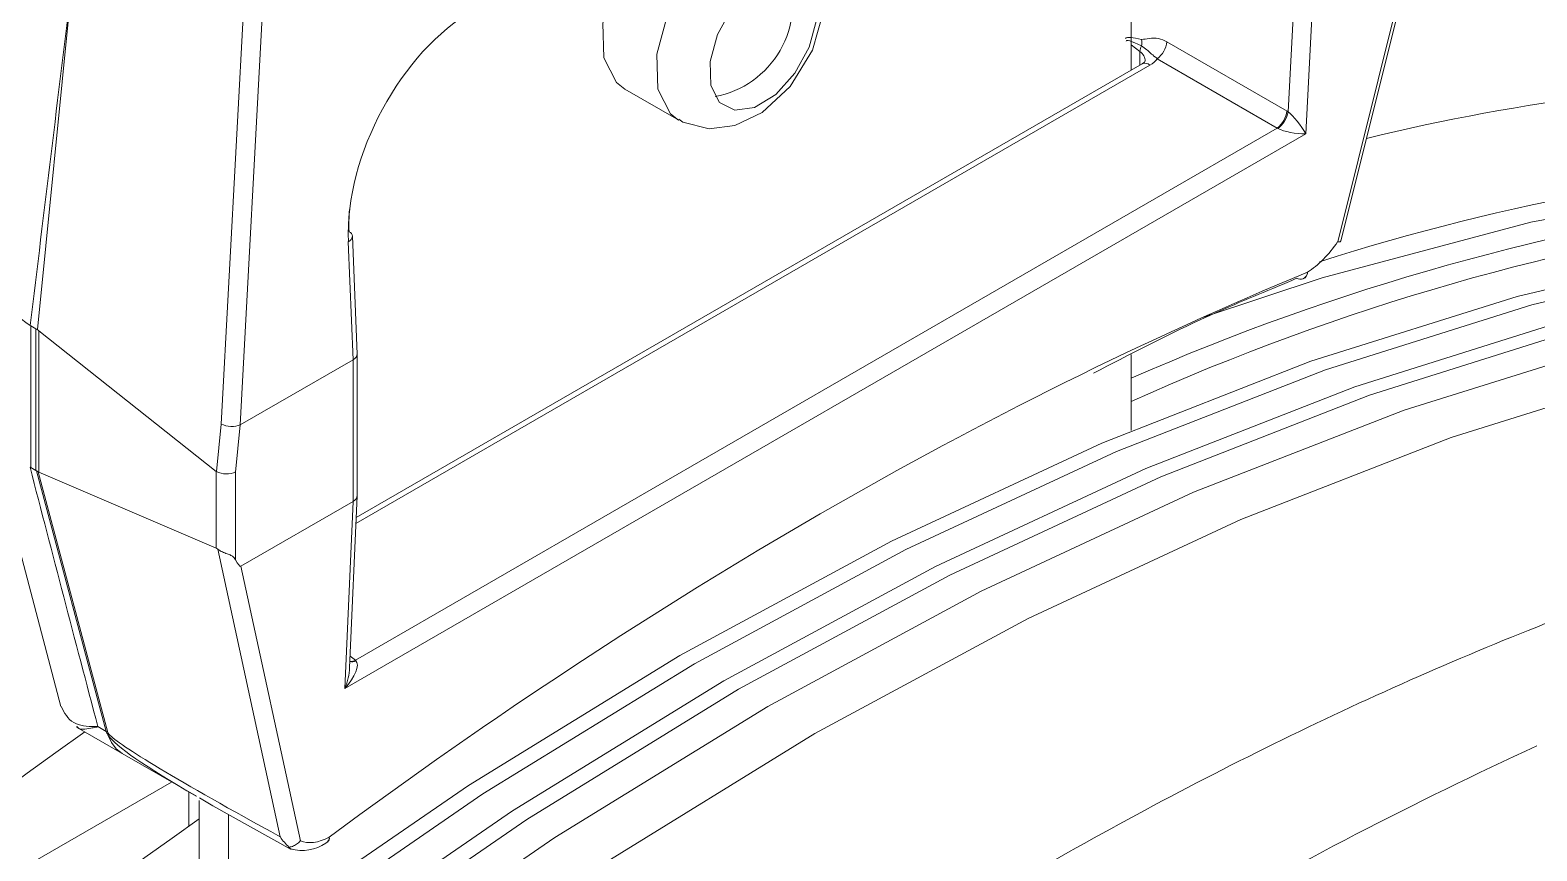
# Model space of a CAD drawing. Extents: x 11 to 120, y 2 to 94.
# Drawn here: x 21.788 to 22.874, y 76.931 to 77.523 of the extents above; entities that cross this region are included whole.
import ezdxf

# ---------------------------------------------------------------- set-up
doc = ezdxf.new("R2010")
doc.units = 0
doc.header["$MEASUREMENT"] = 0
doc.linetypes.add('SLD-Solid', pattern=[0])
doc.layers.add('OBJECT', color=7, linetype='CONTINUOUS')

msp = doc.modelspace()

# ---------------------------------------------------------------- linework, layer by layer
at = {"layer": 'OBJECT', "color": 7, "linetype": 'SLD-Solid', "lineweight": 15}
for p, q in [((22.5817, 77.4938), (22.5817, 77.7212)), ((22.7328, 77.3707), (22.8019, 77.6469)), ((22.7956, 77.6304), (22.7306, 77.3702)), ((21.9259, 77.2388), (21.9453, 77.6013)), ((21.959, 77.6009), (21.9396, 77.2382)), ((22.7012, 77.5835), (22.6949, 77.4639)), ((22.7076, 77.448), (22.7147, 77.5836)), ((21.8183, 77.557), (21.7933, 77.3069)), ((22.5817, 77.5122), (22.5881, 77.5074)), ((22.6941, 77.4644), (22.6075, 77.5143)), ((22.5881, 77.5074), (22.5881, 77.4975)), ((22.6005, 77.5021), (22.687, 77.4522)), ((22.5952, 77.4975), (22.0229, 77.1672)), ((22.5896, 77.4984), (22.0231, 77.1714)), ((22.2168, 77.4802), (22.2557, 77.4578)), ((22.6949, 77.4639), (22.6941, 77.4644)), ((22.7076, 77.448), (22.0149, 77.0482)), ((22.0226, 77.0686), (22.687, 77.4522)), ((22.6875, 77.4519), (22.687, 77.4522)), ((22.0238, 77.2893), (22.0204, 77.3742)), ((22.0209, 77.2852), (22.0174, 77.3702)), ((21.7882, 77.3098), (21.7885, 77.3096)), ((21.7921, 77.3075), (21.7885, 77.3096)), ((21.7885, 77.3096), (21.7885, 77.2076)), ((21.7921, 77.2054), (21.7921, 77.3075)), ((21.9222, 77.2047), (21.7944, 77.306)), ((21.7944, 77.306), (21.7944, 77.2043)), ((22.0209, 77.2852), (21.9396, 77.2383)), ((22.0209, 77.1831), (22.0209, 77.2852)), ((22.0238, 77.1873), (22.0238, 77.2892)), ((22.5817, 77.2341), (22.5817, 77.2891)), ((21.9224, 77.2046), (21.9259, 77.2388)), ((21.9396, 77.2383), (21.9362, 77.2043)), ((21.9396, 77.2382), (21.9396, 77.2383)), ((21.7885, 77.2076), (21.7881, 77.2078)), ((21.7885, 77.2076), (21.7921, 77.2054)), ((21.7927, 77.2051), (21.7921, 77.2054)), ((21.843, 77.0173), (21.7927, 77.2051)), ((21.7938, 77.2045), (21.8441, 77.0167)), ((21.7944, 77.2043), (21.7938, 77.2045)), ((21.7944, 77.2043), (21.9222, 77.1495)), ((21.9222, 77.2047), (21.9224, 77.2046)), ((21.9222, 77.1495), (21.9222, 77.2047)), ((21.9362, 77.2043), (21.9362, 77.141)), ((22.0183, 77.0631), (22.0238, 77.1871)), ((21.9399, 77.1364), (22.0209, 77.1831)), ((22.0149, 77.0482), (22.0209, 77.1831)), ((22.0209, 77.1831), (22.0209, 77.1831)), ((21.9683, 76.9415), (21.9233, 77.1488)), ((21.9399, 77.1364), (21.9829, 76.9386)), ((22.0187, 77.0717), (22.0226, 77.0686)), ((22.0229, 77.0683), (22.0226, 77.0686)), ((21.8215, 77.0205), (21.8545, 77.0014)), ((21.837, 77.0208), (21.843, 77.0173)), ((21.8545, 77.0014), (21.908, 76.9706)), ((21.665, 76.8511), (21.89, 76.9809)), ((21.9026, 76.9494), (21.9026, 76.9736)), ((21.9099, 76.9675), (21.9099, 76.8428)), ((21.9311, 76.9575), (21.9311, 76.8586))]:
    msp.add_line(p, q, dxfattribs=at)
at = {"layer": 'OBJECT', "color": 7, "linetype": 'SLD-Solid', "lineweight": 15, "flags": 128}
for points in [[(22.2968, 77.6188), (22.2865, 77.6223), (22.2659, 77.6193), (22.2438, 77.6057), (22.2237, 77.5835), (22.2087, 77.5562), (22.2009, 77.5278), (22.2017, 77.5028), (22.2108, 77.4849), (22.2168, 77.4802)], [(22.2554, 77.4579), (22.2497, 77.4624), (22.2406, 77.4803), (22.2398, 77.5054), (22.2476, 77.5337), (22.2626, 77.561), (22.2827, 77.5832), (22.3048, 77.5968), (22.3254, 77.5998), (22.3357, 77.5964)], [(22.2556, 77.4585), (22.2585, 77.4563), (22.2775, 77.4515), (22.2961, 77.4539), (22.3157, 77.4634), (22.3359, 77.4822), (22.352, 77.5082), (22.3603, 77.5372), (22.3592, 77.5637), (22.3504, 77.583), (22.3459, 77.5884)], [(22.285, 77.4706), (22.2961, 77.465), (22.3103, 77.4671), (22.3255, 77.4764), (22.3393, 77.4917), (22.3496, 77.5104), (22.355, 77.5299), (22.3544, 77.5471), (22.3481, 77.5595), (22.337, 77.565), (22.3228, 77.5629), (22.3077, 77.5536), (22.2939, 77.5384), (22.2835, 77.5196), (22.2782, 77.5001), (22.2787, 77.4829), (22.285, 77.4706)], [(22.5919, 77.5005), (22.5919, 77.5005), (22.5913, 77.4997), (22.5896, 77.4984)], [(23.5646, 77.3893), (23.4353, 77.4146), (23.3005, 77.4268), (23.161, 77.4258), (23.0172, 77.4116), (22.8699, 77.3844), (22.7195, 77.3442), (22.6339, 77.3159)], [(23.5549, 77.378), (23.4243, 77.3937), (23.289, 77.3968), (23.1494, 77.3874), (23.0062, 77.3654), (22.86, 77.3309), (22.7113, 77.2841), (22.5607, 77.2252), (22.4089, 77.1544), (22.2564, 77.0721), (22.104, 76.9784), (21.9521, 76.8739), (21.8015, 76.759), (21.6528, 76.634), (21.5066, 76.4996), (21.3634, 76.3563), (21.2238, 76.2046), (21.0885, 76.0453), (20.9579, 75.8788)], [(23.5654, 77.3719), (23.4349, 77.3876), (23.2995, 77.3908), (23.16, 77.3813), (23.0168, 77.3593), (22.8705, 77.3248), (22.7218, 77.278), (22.5712, 77.2191), (22.4194, 77.1484), (22.2669, 77.066), (22.1145, 76.9723), (21.9627, 76.8678), (21.8121, 76.7529), (21.6634, 76.6279), (21.5171, 76.4935), (21.3739, 76.3502), (21.2344, 76.1986), (21.099, 76.0392), (20.9685, 75.8728)], [(23.5866, 77.3597), (23.4561, 77.3754), (23.3207, 77.3785), (23.1812, 77.369), (23.038, 77.347), (22.8917, 77.3126), (22.743, 77.2658), (22.5924, 77.2069), (22.4406, 77.1361), (22.2882, 77.0537), (22.1357, 76.9601), (21.9839, 76.8556), (21.8333, 76.7406), (21.6846, 76.6157), (21.5383, 76.4813), (21.3951, 76.338), (21.2556, 76.1863), (21.1202, 76.0269), (20.9897, 75.8605)], [(23.5972, 77.3536), (23.4666, 77.3693), (23.3313, 77.3724), (23.1917, 77.363), (23.0485, 77.341), (22.9023, 77.3065), (22.7535, 77.2597), (22.603, 77.2008), (22.4511, 77.13), (22.2987, 77.0477), (22.1462, 76.954), (21.9944, 76.8495), (21.8438, 76.7345), (21.6951, 76.6096), (21.5489, 76.4752), (21.4057, 76.3319), (21.2661, 76.1802), (21.1308, 76.0209), (21.0002, 75.8544)], [(23.6281, 77.3397), (23.4968, 77.3564), (23.3606, 77.3603), (23.2201, 77.3515), (23.0758, 77.3299), (22.9284, 77.2956), (22.7785, 77.2488), (22.6267, 77.1897), (22.4736, 77.1184), (22.3199, 77.0354), (22.1662, 76.9409), (22.0131, 76.8354), (21.8613, 76.7193), (21.7114, 76.593), (21.564, 76.4571), (21.4197, 76.3122), (21.2792, 76.1588), (21.143, 75.9976), (21.0118, 75.8293)], [(23.662, 77.3201), (23.5307, 77.3368), (23.3945, 77.3408), (23.254, 77.3319), (23.1098, 77.3103), (22.9624, 77.276), (22.8125, 77.2292), (22.6607, 77.1701), (22.5076, 77.0988), (22.3538, 77.0158), (22.2001, 76.9213), (22.047, 76.8158), (21.8952, 76.6997), (21.7453, 76.5734), (21.5979, 76.4375), (21.4537, 76.2926), (21.3132, 76.1392), (21.177, 75.978), (21.0457, 75.8097)], [(21.7535, 77.2518), (21.7681, 77.1955), (21.8103, 77.0352)], [(21.8442, 77.0149), (21.8467, 77.0093), (21.8502, 77.0047), (21.8545, 77.0014), (21.8545, 77.0014)], [(21.9103, 76.9694), (21.9199, 76.9637), (21.9763, 76.9323)]]:
    msp.add_lwpolyline(points, dxfattribs=at)
at = {"layer": 'OBJECT', "color": 7, "linetype": 'SLD-Solid', "lineweight": 15}
for centre, radius, start, end in [((22.269, 77.5425), 0.0689, 280.7391, 19.2663), ((22.5757, 77.5139), 0.0137, 349.5401, 8.519), ((22.5893, 77.5167), 0.0184, 307.4741, 352.5259), ((22.6, 77.5063), 0.012, 154.8962, 174.5703), ((22.5917, 77.4937), 0.00516, 47.6404, 114.5097), ((23.1058, 75.9945), 1.4929, 77.2155, 103.7366), ((22.6758, 77.4668), 0.0184, 307.4741, 352.5259), ((22.6756, 77.4676), 0.0197, 307.2127, 349.0046), ((23.2045, 75.8433), 1.5889, 77.3944, 107.8495), ((23.2737, 75.6961), 1.721, 81.5565, 113.7095), ((23.2905, 75.6792), 1.728, 81.5849, 114.2163), ((22.0157, 77.3745), 0.00467, 291.7359, 356.5002), ((22.0162, 77.3737), 0.00424, 6.7332, 63.6574), ((22.7037, 77.3485), 0.00531, 240.3118, 290.4156), ((22.703, 77.3488), 0.00587, 296.3102, 354.7425), ((22.7017, 77.3527), 0.01, 292.438, 302.4632), ((22.7044, 77.3478), 0.00438, 307.4799, 5.788), ((22.0194, 77.0745), 0.00673, 262.7606, 298.1457), ((22.0198, 77.0737), 0.00619, 258.0788, 299.7262), ((24.5846, 73.1464), 4.7523, 125.4631, 145.1492), ((21.8549, 77.0379), 0.0237, 240.0174, 243.1566), ((21.835, 77.0334), 0.0206, 296.4209, 299.0198), ((24.196, 74.1376), 3.1592, 114.7348, 125.2598), ((24.5913, 73.1744), 4.6345, 125.35, 144.3055), ((21.9842, 76.9625), 0.0309, 254.5387, 303.5907), ((21.9987, 76.9411), 0.005, 300.5022, 0.5952), ((21.9966, 76.9457), 0.01, 297.3869, 306.4639), ((22.0001, 76.9404), 0.00372, 312.6116, 12.1977)]:
    msp.add_arc(centre, radius, start, end, dxfattribs=at)
for centre, major_axis, ratio, start_param, end_param in [((22.9028, 72.9824), (1.5893, 16.547), 0.094708, 1.299793, 1.315305), ((22.1133, 77.4246), (0.0623, 0.1198), 0.60894, 0.762301, 2.325501), ((22.6872, 77.4519), (0.1099, -0.0644), 0.111287, 2.734051, 3.108061), ((22.6808, 77.4475), (0.1026, -0.0676), 0.056086, 2.711532, 3.184233), ((22.5769, 77.5017), (0.0149, -0.0022), 0.653323, 0.100655, 0.829602), ((22.5775, 77.5095), (0.025, -0.0021), 0.625176, 5.549723, 5.927657), ((22.7005, 77.4525), (-0.009, 0.0124), 0.233872, 4.179366, 5.663024), ((22.7005, 77.4525), (0.0154, -0.002), 0.262149, 3.739569, 5.223228), ((22.1062, 77.4283), (0.0574, 0.1112), 0.603746, 2.176418, 2.323886), ((22.7088, 77.3868), (0.0269, 0.0422), 0.545295, 4.005252, 4.667084), ((22.2281, 74.4911), (1.8185, 2.8489), 0.545295, 0.66147, 0.957802), ((21.877, 78.1545), (0.0807, 0.8484), 0.104683, 3.093782, 3.106873), ((21.877, 78.1551), (0.0762, 0.8519), 0.108827, 3.05725, 3.070339), ((22.0138, 77.2891), (0.01, 0.0002), 0.560564, 5.486424, 6.294549), ((21.9325, 77.2421), (0.00997, -0.00077), 0.488179, 4.02209, 5.534172), ((23.3194, 76.1099), (-1.7697, 5.6286), 0.198355, 1.312586, 1.346277), ((21.9291, 77.2084), (0.01, -0.0005), 0.541019, 4.006376, 5.524812), ((22.0138, 77.1874), (0.01, -0.00022), 0.594123, 5.510905, 6.296303), ((21.9291, 77.1232), (-0.0081, 0.0264), 0.221629, 5.957144, 6.097745), ((21.9054, 77.2672), (-0.0344, 0.1308), 0.060229, 2.857382, 3.158052), ((22.0079, 77.0527), (0.0149, 0.0157), 0.380974, 4.786299, 6.269957), ((22.0079, 77.0527), (0.0071, 0.0202), 0.382697, 4.622616, 5.381907), ((22.2867, 76.8212), (0.4436, -0.1981), 0.067913, 3.196653, 3.249317), ((22.2673, 76.8024), (0.4232, -0.2148), 0.03328, 3.171458, 3.224122), ((22.2867, 76.8212), (0.4436, -0.1981), 0.067913, 3.249317, 3.719167), ((22.2673, 76.8024), (0.4232, -0.2148), 0.03328, 3.224122, 3.944787), ((22.0075, 76.9819), (0.0269, 0.0422), 0.545295, 3.235382, 3.897213)]:
    msp.add_ellipse(centre, major_axis=major_axis, ratio=ratio, start_param=start_param, end_param=end_param, dxfattribs=at)
for points, knots in [([(22.7827, 77.8417), (22.7922, 77.8366), (22.856, 77.802), (23.0276, 77.7072), (23.2459, 77.5849), (23.4093, 77.4909), (23.4656, 77.4586)], [0, 0, 0, 0, 0.041147, 0.277841, 0.751195, 1, 1, 1, 1]), ([(23.4362, 77.4504), (23.3799, 77.4827), (23.2166, 77.5766), (23.0001, 77.6983), (22.8393, 77.7867), (22.7868, 77.8157)], [0, 0, 0, 0, 0.261291, 0.758402, 1, 1, 1, 1]), ([(22.6075, 77.5143), (22.6055, 77.5153), (22.6009, 77.5174), (22.595, 77.5167), (22.591, 77.5162), (22.5892, 77.5159)], [0, 0, 0, 0, 0.305422, 0.682483, 1, 1, 1, 1]), ([(22.5891, 77.5114), (22.5905, 77.5104), (22.5934, 77.5085), (22.5958, 77.5059), (22.598, 77.5043), (22.6001, 77.5025), (22.6005, 77.5021)], [0, 0, 0, 0, 0.276385, 0.561762, 0.909296, 1, 1, 1, 1]), ([(22.7306, 77.3702), (22.7306, 77.3702), (22.731, 77.3702), (22.7319, 77.3701), (22.7327, 77.3703), (22.7327, 77.3707), (22.7327, 77.3708)], [0, 0, 0, 0, 0.024856, 0.292648, 0.805236, 1, 1, 1, 1]), ([(21.7882, 77.3098), (21.7798, 77.3161), (21.7629, 77.3286), (21.7523, 77.348), (21.7545, 77.3595), (21.7553, 77.3635)], [0, 0, 0, 0, 0.396059, 0.792114, 1, 1, 1, 1]), ([(22.7011, 77.3439), (22.6965, 77.3419), (22.6733, 77.3323), (22.6248, 77.3119), (22.5802, 77.2888), (22.5545, 77.2755)], [0, 0, 0, 0, 0.095412, 0.477083, 1, 1, 1, 1]), ([(23.6578, 77.2353), (23.5996, 77.2367), (23.4827, 77.2397), (23.2971, 77.2171), (23.1042, 77.174), (22.9072, 77.1088), (22.709, 77.0234), (22.5098, 76.9183), (22.3082, 76.7923), (22.1086, 76.6475), (21.9137, 76.4867), (21.7245, 76.3109), (21.5384, 76.1194), (21.4196, 75.9792), (21.3598, 75.9086)], [0, 0, 0, 0, 0.082062, 0.164694, 0.249123, 0.334172, 0.416234, 0.498866, 0.583295, 0.668345, 0.750383, 0.832421, 0.915613, 1, 1, 1, 1]), ([(21.9362, 77.141), (21.9356, 77.1419), (21.9346, 77.1435), (21.9316, 77.1448), (21.9284, 77.1459), (21.9254, 77.1472), (21.9239, 77.1484), (21.9233, 77.1488)], [0, 0, 0, 0, 0.281503, 0.477149, 0.672463, 0.878462, 1, 1, 1, 1]), ([(21.8105, 77.0352), (21.8128, 77.0308), (21.8174, 77.0223), (21.8294, 77.0207), (21.8363, 77.0208), (21.8369, 77.0208), (21.837, 77.0208)], [0, 0, 0, 0, 0.499108, 0.956962, 0.994825, 1, 1, 1, 1]), ([(21.837, 77.0208), (21.8369, 77.0208), (21.8364, 77.0206), (21.8346, 77.0202), (21.829, 77.0192), (21.8233, 77.0181), (21.822, 77.0208), (21.8218, 77.0211)], [0, 0, 0, 0, 0.008531, 0.081505, 0.262214, 0.88918, 1, 1, 1, 1]), ([(21.9683, 76.9415), (21.9684, 76.9414), (21.9702, 76.9386), (21.9724, 76.9363), (21.9746, 76.934)], [0, 0, 0, 0, 0.019973, 1, 1, 1, 1]), ([(21.9829, 76.9386), (21.9828, 76.9385), (21.9824, 76.938), (21.9812, 76.9367), (21.9788, 76.9351), (21.9763, 76.9342), (21.9749, 76.934), (21.9746, 76.934)], [0, 0, 0, 0, 0.017181, 0.202287, 0.556603, 0.898381, 1, 1, 1, 1])]:
    msp.add_open_spline(points, degree=3, knots=knots, dxfattribs=at)
for points in [[(21.7927, 77.2051), (21.7938, 77.2045)], [(21.9746, 76.934), (21.9759, 76.9327)]]:
    msp.add_open_spline(points, degree=1, dxfattribs=at)

doc.saveas('drawing.dxf')
